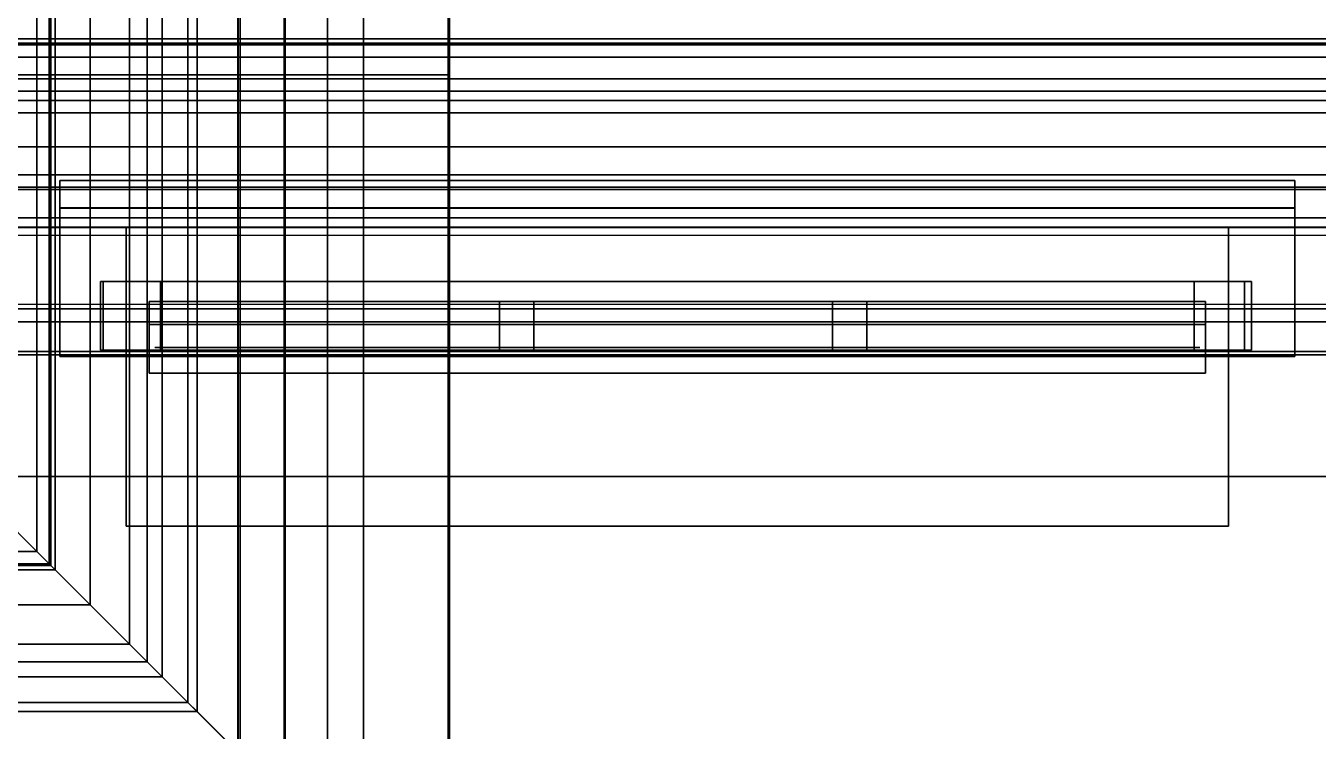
# Model space of a CAD drawing. Extents: x -152 to 154, y -106 to 95.
# Drawn here: x 40.38 to 51.63, y 66.28 to 72.43 of the extents above; entities that cross this region are included whole.
import ezdxf

# ---------------------------------------------------------------- set-up
doc = ezdxf.new("R2010")
doc.units = 0
for name, color, linetype in [('GLASS', 19, 'CONTINUOUS'), ('GROUND1', 253, 'CONTINUOUS'), ('ROOF1', 37, 'CONTINUOUS'), ('ROOF2', 59, 'CONTINUOUS'), ('WALL', 254, 'CONTINUOUS'), ('WALLBASE', 250, 'CONTINUOUS'), ('WALLCOV', 37, 'CONTINUOUS'), ('WALLVERT', 37, 'CONTINUOUS'), ('WINDOW', 9, 'CONTINUOUS')]:
    doc.layers.add(name, color=color, linetype=linetype)

msp = doc.modelspace()

# ---------------------------------------------------------------- linework, layer by layer
at = {"layer": 'GLASS'}
for points in [[(41.5, 69.623505, 87), (50.600006, 69.623505, 87), (50.600006, 69.623505, 61), (41.5, 69.623505, 61)], [(41.5, 69.623505, 50), (50.600006, 69.623505, 50), (50.600006, 69.623505, 24), (41.5, 69.623505, 24)], [(41.5, 69.623505, 16.5), (50.600006, 69.623505, 16.5), (50.600006, 69.623505, 5.5), (41.5, 69.623505, 5.5)]]:
    msp.add_3dface(points, dxfattribs=at)
at = {"layer": 'GROUND1', "invisible_edges": 8}
for points in [[(-151.5, 95, -0.075062), (-151.5, -80, -0.075062), (153.5, 95, -0.075062)], [(-151.5, -80, -0.075062), (-56.949997, -80, -0.075062), (153.5, 95, -0.075062)], [(-56.949997, -80, -0.075062), (-56.949997, -106, -0.075062), (153.5, 95, -0.075062)], [(153.5, 95, -0.075062), (-56.949997, -106, -0.075062), (58.949997, -80, -0.075062)]]:
    msp.add_3dface(points, dxfattribs=at)
at = {"layer": 'ROOF1'}
msp.add_3dface([(0.5, 70, 105.704536), (0.5, 10, 135.704529), (82.527527, 10, 135.704529), (127.5, 70, 105.704536)], dxfattribs=at)
at = {"layer": 'ROOF2'}
msp.add_3dface([(132.100006, -55.5, 107.236023), (132.100006, 73.800003, 107.236023), (-130, 73.800003, 107.236023), (-130, -55.5, 107.236023)], dxfattribs=at)
at = {"layer": 'WALL', "invisible_edges": 8}
for points in [[(50.850006, 70.668549, 87.199997), (34.75, 70.668549, 100), (57.25, 70.668549, 100)], [(41.25, 70.668549, 87.199997), (34.75, 70.668549, 100), (50.850006, 70.668549, 87.199997)], [(41.25, 70.668549, 60.800003), (34.75, 70.668549, 100), (41.25, 70.668549, 87.199997)], [(34.75, 70.668549, 55), (41.25, 70.668549, 60.800003), (57.25, 70.668549, 55)], [(34.75, 70.668549, 55), (34.75, 70.668549, 100), (41.25, 70.668549, 60.800003)], [(50.850006, 70.668549, 50.200001), (34.75, 70.668549, 55), (57.25, 70.668549, 55)], [(41.25, 70.668549, 50.200001), (34.75, 70.668549, 55), (50.850006, 70.668549, 50.200001)], [(41.25, 70.668549, 23.800003), (34.75, 70.668549, 55), (41.25, 70.668549, 50.200001)], [(34.75, 70.668549, 19), (41.25, 70.668549, 23.800003), (57.25, 70.668549, 19)], [(34.75, 70.668549, 19), (34.75, 70.668549, 55), (41.25, 70.668549, 23.800003)], [(57.25, 70.668549, 55), (41.25, 70.668549, 60.800003), (50.850006, 70.668549, 60.800003)], [(57.25, 70.668549, 19), (41.25, 70.668549, 23.800003), (50.850006, 70.668549, 23.800003)], [(57.25, 70.668549, 55), (50.850006, 70.668549, 87.199997), (57.25, 70.668549, 100)], [(57.25, 70.668549, 55), (50.850006, 70.668549, 60.800003), (50.850006, 70.668549, 87.199997)], [(57.25, 70.668549, 19), (50.850006, 70.668549, 50.200001), (57.25, 70.668549, 55)], [(57.25, 70.668549, 19), (50.850006, 70.668549, 23.800003), (50.850006, 70.668549, 50.200001)]]:
    msp.add_3dface(points, dxfattribs=at)
at = {"layer": 'WALL'}
for points in [[(50.850006, 70.668549, 60.800003), (41.25, 70.668549, 60.800003), (41.25, 68.068542, 60.800003), (50.850006, 68.068542, 60.800003)], [(41.25, 70.668549, 60.800003), (41.25, 70.668549, 87.199997), (41.25, 68.068542, 87.199997), (41.25, 68.068542, 60.800003)], [(41.25, 70.668549, 87.199997), (50.850006, 70.668549, 87.199997), (50.850006, 68.068542, 87.199997), (41.25, 68.068542, 87.199997)], [(50.850006, 70.668549, 23.800003), (41.25, 70.668549, 23.800003), (41.25, 68.068542, 23.800003), (50.850006, 68.068542, 23.800003)], [(41.25, 70.668549, 23.800003), (41.25, 70.668549, 50.200001), (41.25, 68.068542, 50.200001), (41.25, 68.068542, 23.800003)], [(41.25, 70.668549, 50.200001), (50.850006, 70.668549, 50.200001), (50.850006, 68.068542, 50.200001), (41.25, 68.068542, 50.200001)], [(50.850006, 68.068542, 87.199997), (50.850006, 70.668549, 87.199997), (50.850006, 70.668549, 60.800003), (50.850006, 68.068542, 60.800003)], [(50.850006, 68.068542, 50.200001), (50.850006, 70.668549, 50.200001), (50.850006, 70.668549, 23.800003), (50.850006, 68.068542, 23.800003)]]:
    msp.add_3dface(points, dxfattribs=at)
at = {"layer": 'WALLBASE', "invisible_edges": 8}
for points in [[(50.850006, 70.668549, 16.700001), (34.75, 70.668549, 19), (57.25, 70.668549, 19)], [(41.25, 70.668549, 16.700001), (34.75, 70.668549, 19), (50.850006, 70.668549, 16.700001)], [(41.25, 70.668549, 5.300003), (34.75, 70.668549, 19), (41.25, 70.668549, 16.700001)], [(34.75, 70.668549, -0.5), (41.25, 70.668549, 5.300003), (57.25, 70.668549, -0.5)], [(34.75, 70.668549, -0.5), (34.75, 70.668549, 19), (41.25, 70.668549, 5.300003)], [(57.25, 70.668549, -0.5), (41.25, 70.668549, 5.300003), (50.850006, 70.668549, 5.300003)], [(57.25, 70.668549, -0.5), (50.850006, 70.668549, 16.700001), (57.25, 70.668549, 19)], [(57.25, 70.668549, -0.5), (50.850006, 70.668549, 5.300003), (50.850006, 70.668549, 16.700001)]]:
    msp.add_3dface(points, dxfattribs=at)
at = {"layer": 'WALLBASE'}
for points in [[(50.850006, 70.668549, 5.300003), (41.25, 70.668549, 5.300003), (41.25, 68.068542, 5.300003), (50.850006, 68.068542, 5.300003)], [(41.25, 70.668549, 5.300003), (41.25, 70.668549, 16.700001), (41.25, 68.068542, 16.700001), (41.25, 68.068542, 5.300003)], [(41.25, 70.668549, 16.700001), (50.850006, 70.668549, 16.700001), (50.850006, 68.068542, 16.700001), (41.25, 68.068542, 16.700001)], [(50.850006, 68.068542, 16.700001), (50.850006, 70.668549, 16.700001), (50.850006, 70.668549, 5.300003), (50.850006, 68.068542, 5.300003)]]:
    msp.add_3dface(points, dxfattribs=at)
at = {"layer": 'WALLCOV'}
for points in [[(41.867569, 75.147575, 136.63855), (41.867569, 72, 136.63855), (44.05545, 72, 136.63855), (44.05545, 77.335457, 136.63855)], [(44.064835, 72, 136.111511), (43.318192, 72, 136.104828), (43.318192, 76.598198, 136.104828), (44.064835, 77.344833, 136.111511)], [(44.05545, 77.335457, 136.63855), (44.05545, 72, 136.63855), (44.064835, 72, 136.111511), (44.064835, 77.344833, 136.111511)], [(43.318192, 72, 136.104828), (43.002228, 72, 135.983536), (43.002228, 76.282234, 135.983536), (43.318192, 76.598198, 136.104828)], [(43.002228, 72, 135.158691), (42.633606, 72, 135.134445), (42.633606, 75.913605, 135.134445), (43.002228, 76.282234, 135.158691)], [(43.002228, 72, 135.983536), (43.002228, 72, 135.158691), (43.002228, 76.282234, 135.158691), (43.002228, 76.282234, 135.983536)], [(42.627731, 72, 134.908997), (42.244492, 72, 134.647583), (42.244492, 75.524498, 134.647583), (42.627731, 75.90773, 134.908997)], [(42.633606, 72, 135.134445), (42.627731, 72, 134.908997), (42.627731, 75.90773, 134.908997), (42.633606, 75.913605, 135.134445)], [(26.932831, 75.507179, 107.244904), (26.932831, 66.092827, 107.244904), (42.227173, 66.092827, 107.244904), (42.227173, 75.507179, 107.244904)], [(42.222214, 75.50222, 106.785728), (42.227173, 75.507179, 107.244904), (42.227173, 66.092827, 107.244904), (42.222214, 66.097786, 106.785728)], [(42.244492, 72, 134.647583), (42.227173, 72, 134.244904), (42.227173, 75.507179, 134.244904), (42.244492, 75.524498, 134.647583)], [(41.565323, 74.845329, 106.677689), (42.222214, 75.50222, 106.785728), (42.222214, 66.097786, 106.785728), (41.565323, 66.754669, 106.677689)], [(41.43364, 74.713646, 135.34259), (41.43364, 72, 135.34259), (41.788498, 72, 135.376068), (41.788498, 75.068497, 135.376068)], [(41.788498, 75.068497, 135.376068), (41.788498, 72, 135.376068), (41.867569, 72, 136.63855), (41.867569, 75.147575, 136.63855)], [(41.279724, 74.559723, 106.434586), (41.565323, 74.845329, 106.677689), (41.565323, 66.754669, 106.677689), (41.279724, 67.040276, 106.434586)], [(41.43364, 74.713646, 135.34259), (36.5, 74.713646, 135.34259), (36.5, 72, 135.34259), (41.43364, 72, 135.34259)], [(40.936996, 74.217003, 106.029434), (41.279724, 74.559723, 106.056442), (41.279724, 67.040276, 106.056442), (40.936996, 67.383003, 106.029434)], [(41.279724, 74.559723, 106.056442), (41.279724, 74.559723, 106.434586), (41.279724, 67.040276, 106.434586), (41.279724, 67.040276, 106.056442)], [(40.594269, 73.874275, 105.273132), (40.936996, 74.217003, 105.543243), (40.936996, 67.383003, 105.543243), (40.594269, 67.725723, 105.273132)], [(40.936996, 74.217003, 105.543243), (40.936996, 74.217003, 106.029434), (40.936996, 67.383003, 106.029434), (40.936996, 67.383003, 105.543243)], [(30.993362, 71.44664, 105.219116), (28.565735, 73.874275, 105.273132), (40.594269, 73.874275, 105.273132), (38.166641, 71.44664, 105.219116)], [(38.166641, 71.44664, 105.219116), (40.594269, 73.874275, 105.273132), (40.594269, 67.725723, 105.273132), (38.166641, 70.153358, 105.219116)], [(39.987167, 73.267174, 99.524506), (40.632965, 73.912964, 99.524506), (40.632965, 67.687042, 99.524506), (39.987167, 68.332825, 99.524506)], [(40.579147, 73.859146, 101.246597), (40.175522, 73.455528, 101.273506), (40.175522, 68.14447, 101.273506), (40.579147, 67.740852, 101.246597)], [(40.283157, 73.563164, 100.789169), (40.579147, 73.859146, 101.246597), (40.579147, 67.740852, 101.246597), (40.283157, 68.036842, 100.789169)], [(40.632965, 73.912964, 99.766678), (40.471512, 73.751518, 100.008842), (40.471512, 67.848488, 100.008842), (40.632965, 67.687042, 99.766678)], [(40.632965, 73.912964, 99.524506), (40.632965, 73.912964, 99.766678), (40.632965, 67.687042, 99.766678), (40.632965, 67.687042, 99.524506)], [(40.471512, 73.751518, 100.600815), (40.094803, 73.374809, 100.627716), (40.094803, 68.225197, 100.627716), (40.471512, 67.848488, 100.600815)], [(40.471512, 73.751518, 100.008842), (40.471512, 73.751518, 100.600815), (40.471512, 67.848488, 100.600815), (40.471512, 67.848488, 100.008842)], [(-128.874268, 72.274277, 105.273132), (-129.21701, 72.617004, 105.543243), (130.817001, 72.617004, 105.543243), (130.474274, 72.274277, 105.273132)], [(-128.267181, 71.667175, 99.524506), (-128.912964, 72.312965, 99.524506), (130.51297, 72.312965, 99.524506), (129.867172, 71.667175, 99.524506)], [(-128.912964, 72.312965, 99.524506), (-128.912964, 72.312965, 99.766678), (130.51297, 72.312965, 99.766678), (130.51297, 72.312965, 99.524506)], [(-128.912964, 72.312965, 99.766678), (-128.751526, 72.15152, 100.008842), (130.351517, 72.15152, 100.008842), (130.51297, 72.312965, 99.766678)], [(-126.44664, 69.846642, 105.219116), (-128.874268, 72.274277, 105.273132), (130.474274, 72.274277, 105.273132), (128.046646, 69.846642, 105.219116)], [(-128.563171, 71.963165, 100.789169), (-128.859146, 72.259148, 101.246597), (130.459152, 72.259148, 101.246597), (130.163162, 71.963165, 100.789169)], [(-128.859146, 72.259148, 101.246597), (-128.455536, 71.85553, 101.273506), (130.055527, 71.85553, 101.273506), (130.459152, 72.259148, 101.246597)], [(-128.751526, 72.15152, 100.008842), (-128.751526, 72.15152, 100.600815), (130.351517, 72.15152, 100.600815), (130.351517, 72.15152, 100.008842)], [(-128.751526, 72.15152, 100.600815), (-128.374817, 71.774811, 100.627716), (129.974808, 71.774811, 100.627716), (130.351517, 72.15152, 100.600815)], [(-128.374817, 71.774811, 100.627716), (-128.563171, 71.963165, 100.789169), (130.163162, 71.963165, 100.789169), (129.974808, 71.774811, 100.627716)], [(36.5, 72, 135.34259), (36.5, 66.886353, 135.34259), (41.43364, 66.886353, 135.34259), (41.43364, 72, 135.34259)], [(41.43364, 72, 135.34259), (41.43364, 66.886353, 135.34259), (41.788498, 66.531509, 135.376068), (41.788498, 72, 135.376068)], [(41.788498, 72, 135.376068), (41.788498, 66.531509, 135.376068), (41.867569, 66.452423, 136.63855), (41.867569, 72, 136.63855)], [(41.867569, 72, 136.63855), (41.867569, 66.452423, 136.63855), (44.05545, 64.264542, 136.63855), (44.05545, 72, 136.63855)], [(42.227173, 66.092827, 134.244904), (42.227173, 72, 134.244904), (42.244492, 72, 134.647583), (42.244492, 66.0755, 134.647583)], [(42.244492, 66.0755, 134.647583), (42.244492, 72, 134.647583), (42.627731, 72, 134.908997), (42.627731, 65.692276, 134.908997)], [(42.627731, 65.692276, 134.908997), (42.627731, 72, 134.908997), (42.633606, 72, 135.134445), (42.633606, 65.686401, 135.134445)], [(42.633606, 65.686401, 135.134445), (42.633606, 72, 135.134445), (43.002228, 72, 135.158691), (43.002228, 65.317764, 135.158691)], [(43.002228, 65.317764, 135.158691), (43.002228, 72, 135.158691), (43.002228, 72, 135.983536), (43.002228, 65.317764, 135.983536)], [(43.002228, 65.317764, 135.983536), (43.002228, 72, 135.983536), (43.318192, 72, 136.104828), (43.318192, 65.001801, 136.104828)], [(43.318192, 65.001801, 136.104828), (43.318192, 72, 136.104828), (44.064835, 72, 136.111511), (44.064835, 64.255173, 136.111511)], [(44.05545, 72, 136.63855), (44.05545, 64.264542, 136.63855), (44.064835, 64.255173, 136.111511), (44.064835, 72, 136.111511)], [(-128.455536, 71.85553, 101.273506), (-128.267181, 71.667175, 101.085152), (129.867172, 71.667175, 101.085152), (130.055527, 71.85553, 101.273506)], [(-127.971191, 71.371193, 100.035751), (-128.267181, 71.667175, 99.524506), (129.867172, 71.667175, 99.524506), (129.571198, 71.371193, 100.035751)], [(-128.267181, 71.667175, 101.085152), (-127.621391, 71.021393, 101.246597), (129.22139, 71.021393, 101.246597), (129.867172, 71.667175, 101.085152)], [(-127.199997, 70.599998, 100.1269), (-127.971191, 71.371193, 100.035751), (129.571198, 71.371193, 100.035751), (128.800003, 70.599998, 100.1269)], [(-127.271591, 70.671593, 102.591988), (-127.729019, 71.129021, 102.834152), (129.329025, 71.129021, 102.834152), (128.871597, 70.671593, 102.591988)], [(-127.729019, 71.129021, 102.834152), (-126.560883, 69.960884, 102.896202), (128.160889, 69.960884, 102.896202), (129.329025, 71.129021, 102.834152)], [(-127.621391, 71.021393, 101.246597), (-127.35231, 70.752312, 101.085152), (128.952316, 70.752312, 101.085152), (129.22139, 71.021393, 101.246597)], [(-127.35231, 70.752312, 101.085152), (-127.271591, 70.671593, 102.591988), (128.871597, 70.671593, 102.591988), (128.952316, 70.752312, 101.085152)], [(38.166641, 70.153358, 105.219116), (40.594269, 67.725723, 105.273132), (28.565735, 67.725723, 105.273132), (30.993362, 70.153358, 105.219116)], [(-126.560883, 69.960884, 102.896202), (-126.189598, 69.5896, 103.112289), (127.789597, 69.5896, 103.112289), (128.160889, 69.960884, 102.896202)], [(-126.161041, 69.561043, 104.949005), (-126.44664, 69.846642, 105.219116), (128.046646, 69.846642, 105.219116), (127.761047, 69.561043, 104.949005)], [(-126.189598, 69.5896, 103.112289), (-126.161041, 69.561043, 104.949005), (127.761047, 69.561043, 104.949005), (127.789597, 69.5896, 103.112289)], [(39.987167, 68.332825, 99.524506), (40.632965, 67.687042, 99.524506), (28.527039, 67.687042, 99.524506), (29.172836, 68.332825, 99.524506)], [(40.471512, 67.848488, 100.600815), (40.094803, 68.225197, 100.627716), (29.065201, 68.225197, 100.627716), (28.688492, 67.848488, 100.600815)], [(40.579147, 67.740852, 101.246597), (40.175522, 68.14447, 101.273506), (28.984482, 68.14447, 101.273506), (28.580856, 67.740852, 101.246597)], [(40.283157, 68.036842, 100.789169), (40.579147, 67.740852, 101.246597), (28.580856, 67.740852, 101.246597), (28.876846, 68.036842, 100.789169)], [(40.632965, 67.687042, 99.766678), (40.471512, 67.848488, 100.008842), (28.688492, 67.848488, 100.008842), (28.527039, 67.687042, 99.766678)], [(40.471512, 67.848488, 100.008842), (40.471512, 67.848488, 100.600815), (28.688492, 67.848488, 100.600815), (28.688492, 67.848488, 100.008842)], [(40.594269, 67.725723, 105.273132), (40.936996, 67.383003, 105.543243), (28.223007, 67.383003, 105.543243), (28.565735, 67.725723, 105.273132)], [(40.632965, 67.687042, 99.524506), (40.632965, 67.687042, 99.766678), (28.527039, 67.687042, 99.766678), (28.527039, 67.687042, 99.524506)], [(40.936996, 67.383003, 106.029434), (41.279724, 67.040276, 106.056442), (27.88028, 67.040276, 106.056442), (28.223007, 67.383003, 106.029434)], [(40.936996, 67.383003, 105.543243), (40.936996, 67.383003, 106.029434), (28.223007, 67.383003, 106.029434), (28.223007, 67.383003, 105.543243)], [(41.279724, 67.040276, 106.434586), (41.565323, 66.754669, 106.677689), (27.594681, 66.754669, 106.677689), (27.88028, 67.040276, 106.434586)], [(41.279724, 67.040276, 106.056442), (41.279724, 67.040276, 106.434586), (27.88028, 67.040276, 106.434586), (27.88028, 67.040276, 106.056442)], [(41.43364, 66.886353, 135.34259), (36.5, 66.886353, 135.34259), (36.5, 66.531509, 135.376068), (41.788498, 66.531509, 135.376068)], [(41.565323, 66.754669, 106.677689), (42.222214, 66.097786, 106.785728), (26.93779, 66.097786, 106.785728), (27.594681, 66.754669, 106.677689)], [(41.788498, 66.531509, 135.376068), (36.5, 66.531509, 135.376068), (36.5, 66.452423, 136.63855), (41.867569, 66.452423, 136.63855)], [(41.867569, 66.452423, 136.63855), (36.5, 66.452423, 136.63855), (36.5, 64.264542, 136.63855), (44.05545, 64.264542, 136.63855)]]:
    msp.add_3dface(points, dxfattribs=at)
at = {"layer": 'WALLVERT'}
for points in [[(122.5, 68.5, 22), (122.5, 71, 22), (-122.5, 71, 22), (-122.5, 68.5, 22)], [(-122.5, 71, 19), (122.5, 71, 19), (122.5, 68.5, 19), (-122.5, 68.5, 19)], [(-122.5, 71, 22), (122.5, 71, 22), (122.5, 71, 19), (-122.5, 71, 19)], [(122.5, 68.5, 19), (122.5, 68.5, 22), (-122.5, 68.5, 22), (-122.5, 68.5, 19)]]:
    msp.add_3dface(points, dxfattribs=at)
at = {"layer": 'WINDOW'}
for points in [[(40.674255, 71.07782, 60.849998), (51.425751, 71.07782, 60.849998), (51.425751, 69.545197, 60.849998), (40.674255, 69.545197, 60.849998)], [(40.674255, 71.07782, 61.024178), (40.674255, 70.840797, 61.025642), (40.674255, 70.836784, 61.150002), (40.674255, 70.839424, 61.025002)], [(40.674255, 71.07782, 60.849998), (40.674255, 71.07782, 61.024178), (51.425751, 71.07782, 61.024178), (51.425751, 71.07782, 60.849998)], [(51.425751, 70.839424, 61.025002), (51.425751, 71.07782, 61.024178), (40.674255, 71.07782, 61.024178), (40.674255, 70.839424, 61.025002)], [(51.425751, 69.545197, 60.849998), (51.425751, 71.07782, 60.849998), (40.674255, 71.07782, 60.849998), (40.674255, 69.545197, 60.849998)], [(40.674255, 70.836784, 60.550003), (40.674255, 70.840797, 60.674355), (40.674255, 71.07782, 60.675819), (40.674255, 70.839424, 60.675003)], [(51.425751, 71.07782, 60.675819), (40.674255, 71.07782, 60.675819), (40.674255, 71.07782, 60.849998), (51.425751, 71.07782, 60.849998)], [(40.674255, 71.07782, 60.675819), (51.425751, 71.07782, 60.675819), (51.425751, 70.839424, 60.675003), (40.674255, 70.839424, 60.675003)], [(40.674255, 71.07782, 23.849998), (51.425751, 71.07782, 23.849998), (51.425751, 69.545197, 23.849998), (40.674255, 69.545197, 23.849998)], [(40.674255, 71.07782, 24.024178), (40.674255, 70.840797, 24.025642), (40.674255, 70.836784, 24.150002), (40.674255, 70.839424, 24.025002)], [(40.674255, 71.07782, 23.849998), (40.674255, 71.07782, 24.024178), (51.425751, 71.07782, 24.024178), (51.425751, 71.07782, 23.849998)], [(51.425751, 70.839424, 24.025002), (51.425751, 71.07782, 24.024178), (40.674255, 71.07782, 24.024178), (40.674255, 70.839424, 24.025002)], [(51.425751, 69.545197, 23.849998), (51.425751, 71.07782, 23.849998), (40.674255, 71.07782, 23.849998), (40.674255, 69.545197, 23.849998)], [(40.674255, 70.836784, 23.550003), (40.674255, 70.840797, 23.674355), (40.674255, 71.07782, 23.675819), (40.674255, 70.839424, 23.675003)], [(51.425751, 71.07782, 23.675819), (40.674255, 71.07782, 23.675819), (40.674255, 71.07782, 23.849998), (51.425751, 71.07782, 23.849998)], [(40.674255, 71.07782, 23.675819), (51.425751, 71.07782, 23.675819), (51.425751, 70.839424, 23.675003), (40.674255, 70.839424, 23.675003)], [(40.674255, 71.07782, 5.349998), (51.425751, 71.07782, 5.349998), (51.425751, 69.545197, 5.349998), (40.674255, 69.545197, 5.349998)], [(40.674255, 71.07782, 5.524178), (40.674255, 70.840797, 5.525642), (40.674255, 70.836784, 5.650002), (40.674255, 70.839424, 5.525002)], [(40.674255, 71.07782, 5.349998), (40.674255, 71.07782, 5.524178), (51.425751, 71.07782, 5.524178), (51.425751, 71.07782, 5.349998)], [(51.425751, 70.839424, 5.525002), (51.425751, 71.07782, 5.524178), (40.674255, 71.07782, 5.524178), (40.674255, 70.839424, 5.525002)], [(51.425751, 69.545197, 5.349998), (51.425751, 71.07782, 5.349998), (40.674255, 71.07782, 5.349998), (40.674255, 69.545197, 5.349998)], [(40.674255, 70.836784, 5.050003), (40.674255, 70.840797, 5.174355), (40.674255, 71.07782, 5.175819), (40.674255, 70.839424, 5.175003)], [(51.425751, 71.07782, 5.175819), (40.674255, 71.07782, 5.175819), (40.674255, 71.07782, 5.349998), (51.425751, 71.07782, 5.349998)], [(40.674255, 71.07782, 5.175819), (51.425751, 71.07782, 5.175819), (51.425751, 70.839424, 5.175003), (40.674255, 70.839424, 5.175003)], [(40.674255, 70.839424, 61.025002), (40.674255, 70.836784, 61.150002), (51.425751, 70.836784, 61.150002), (51.425751, 70.839424, 61.025002)], [(51.425751, 70.836784, 60.550003), (40.674255, 70.836784, 60.550003), (40.674255, 70.839424, 60.675003), (51.425751, 70.839424, 60.675003)], [(40.674255, 70.839424, 24.025002), (40.674255, 70.836784, 24.150002), (51.425751, 70.836784, 24.150002), (51.425751, 70.839424, 24.025002)], [(51.425751, 70.836784, 23.550003), (40.674255, 70.836784, 23.550003), (40.674255, 70.839424, 23.675003), (51.425751, 70.839424, 23.675003)], [(40.674255, 70.839424, 5.525002), (40.674255, 70.836784, 5.650002), (51.425751, 70.836784, 5.650002), (51.425751, 70.839424, 5.525002)], [(51.425751, 70.836784, 5.050003), (40.674255, 70.836784, 5.050003), (40.674255, 70.839424, 5.175003), (51.425751, 70.839424, 5.175003)], [(51.425751, 69.545197, 61.150002), (51.425751, 70.836784, 61.150002), (40.674255, 70.836784, 61.150002), (40.674255, 69.545197, 61.150002)], [(40.674255, 70.836784, 60.550003), (51.425751, 70.836784, 60.550003), (51.425751, 69.545197, 60.550003), (40.674255, 69.545197, 60.550003)], [(51.425751, 69.545197, 24.150002), (51.425751, 70.836784, 24.150002), (40.674255, 70.836784, 24.150002), (40.674255, 69.545197, 24.150002)], [(40.674255, 70.836784, 23.550003), (51.425751, 70.836784, 23.550003), (51.425751, 69.545197, 23.550003), (40.674255, 69.545197, 23.550003)], [(51.425751, 69.545197, 5.650002), (51.425751, 70.836784, 5.650002), (40.674255, 70.836784, 5.650002), (40.674255, 69.545197, 5.650002)], [(40.674255, 70.836784, 5.050003), (51.425751, 70.836784, 5.050003), (51.425751, 69.545197, 5.050003), (40.674255, 69.545197, 5.050003)], [(50.988998, 69.599998, 87.5), (50.988998, 70.199997, 87.5), (41.026993, 70.199997, 87.5), (41.026993, 69.599998, 87.5)], [(41.026993, 70.199997, 87.5), (41.026993, 70.199997, 87), (41.026993, 69.599998, 87), (41.026993, 69.599998, 87.5)], [(50.988998, 70.199997, 87.5), (50.988998, 70.199997, 87), (41.026993, 70.199997, 87), (41.026993, 70.199997, 87.5)], [(41.026993, 70.199997, 87), (50.988998, 70.199997, 87), (50.988998, 69.599998, 87), (41.026993, 69.599998, 87)], [(50.988998, 69.599998, 50.5), (50.988998, 70.199997, 50.5), (41.026993, 70.199997, 50.5), (41.026993, 69.599998, 50.5)], [(41.026993, 70.199997, 50.5), (41.026993, 70.199997, 50), (41.026993, 69.599998, 50), (41.026993, 69.599998, 50.5)], [(50.988998, 70.199997, 50.5), (50.988998, 70.199997, 50), (41.026993, 70.199997, 50), (41.026993, 70.199997, 50.5)], [(41.026993, 70.199997, 50), (50.988998, 70.199997, 50), (50.988998, 69.599998, 50), (41.026993, 69.599998, 50)], [(50.988998, 69.599998, 17), (50.988998, 70.199997, 17), (41.026993, 70.199997, 17), (41.026993, 69.599998, 17)], [(41.026993, 70.199997, 17), (41.026993, 70.199997, 16.5), (41.026993, 69.599998, 16.5), (41.026993, 69.599998, 17)], [(50.988998, 70.199997, 17), (50.988998, 70.199997, 16.5), (41.026993, 70.199997, 16.5), (41.026993, 70.199997, 17)], [(41.026993, 70.199997, 16.5), (50.988998, 70.199997, 16.5), (50.988998, 69.599998, 16.5), (41.026993, 69.599998, 16.5)], [(41.050003, 69.599998, 87.488998), (41.050003, 70.199997, 87.488998), (41.050003, 70.199997, 60.626999), (41.050003, 69.599998, 60.626999)], [(41.050003, 70.199997, 60.626999), (41.550003, 70.199997, 60.626999), (41.550003, 69.599998, 60.626999), (41.050003, 69.599998, 60.626999)], [(41.050003, 70.199997, 87.488998), (41.550003, 70.199997, 87.488998), (41.550003, 70.199997, 60.626999), (41.050003, 70.199997, 60.626999)], [(41.550003, 69.599998, 87.488998), (41.550003, 70.199997, 87.488998), (41.050003, 70.199997, 87.488998), (41.050003, 69.599998, 87.488998)], [(41.050003, 69.599998, 50.488998), (41.050003, 70.199997, 50.488998), (41.050003, 70.199997, 23.626999), (41.050003, 69.599998, 23.626999)], [(41.050003, 70.199997, 23.626999), (41.550003, 70.199997, 23.626999), (41.550003, 69.599998, 23.626999), (41.050003, 69.599998, 23.626999)], [(41.050003, 70.199997, 50.488998), (41.550003, 70.199997, 50.488998), (41.550003, 70.199997, 23.626999), (41.050003, 70.199997, 23.626999)], [(41.550003, 69.599998, 50.488998), (41.550003, 70.199997, 50.488998), (41.050003, 70.199997, 50.488998), (41.050003, 69.599998, 50.488998)], [(41.050003, 69.599998, 16.988998), (41.050003, 70.199997, 16.988998), (41.050003, 70.199997, 5.126999), (41.050003, 69.599998, 5.126999)], [(41.050003, 70.199997, 5.126999), (41.550003, 70.199997, 5.126999), (41.550003, 69.599998, 5.126999), (41.050003, 69.599998, 5.126999)], [(41.050003, 70.199997, 16.988998), (41.550003, 70.199997, 16.988998), (41.550003, 70.199997, 5.126999), (41.050003, 70.199997, 5.126999)], [(41.550003, 69.599998, 16.988998), (41.550003, 70.199997, 16.988998), (41.050003, 70.199997, 16.988998), (41.050003, 69.599998, 16.988998)], [(41.550003, 70.199997, 60.626999), (41.550003, 70.199997, 87.488998), (41.550003, 69.599998, 87.488998), (41.550003, 69.599998, 60.626999)], [(41.550003, 70.199997, 23.626999), (41.550003, 70.199997, 50.488998), (41.550003, 69.599998, 50.488998), (41.550003, 69.599998, 23.626999)], [(41.550003, 70.199997, 5.126999), (41.550003, 70.199997, 16.988998), (41.550003, 69.599998, 16.988998), (41.550003, 69.599998, 5.126999)], [(50.550003, 69.599998, 87.488998), (50.550003, 70.199997, 87.488998), (50.550003, 70.199997, 60.626999), (50.550003, 69.599998, 60.626999)], [(50.550003, 70.199997, 60.626999), (51.050003, 70.199997, 60.626999), (51.050003, 69.599998, 60.626999), (50.550003, 69.599998, 60.626999)], [(50.550003, 70.199997, 87.488998), (51.050003, 70.199997, 87.488998), (51.050003, 70.199997, 60.626999), (50.550003, 70.199997, 60.626999)], [(51.050003, 69.599998, 87.488998), (51.050003, 70.199997, 87.488998), (50.550003, 70.199997, 87.488998), (50.550003, 69.599998, 87.488998)], [(50.550003, 69.599998, 50.488998), (50.550003, 70.199997, 50.488998), (50.550003, 70.199997, 23.626999), (50.550003, 69.599998, 23.626999)], [(50.550003, 70.199997, 23.626999), (51.050003, 70.199997, 23.626999), (51.050003, 69.599998, 23.626999), (50.550003, 69.599998, 23.626999)], [(50.550003, 70.199997, 50.488998), (51.050003, 70.199997, 50.488998), (51.050003, 70.199997, 23.626999), (50.550003, 70.199997, 23.626999)], [(51.050003, 69.599998, 50.488998), (51.050003, 70.199997, 50.488998), (50.550003, 70.199997, 50.488998), (50.550003, 69.599998, 50.488998)], [(50.550003, 69.599998, 16.988998), (50.550003, 70.199997, 16.988998), (50.550003, 70.199997, 5.126999), (50.550003, 69.599998, 5.126999)], [(50.550003, 70.199997, 5.126999), (51.050003, 70.199997, 5.126999), (51.050003, 69.599998, 5.126999), (50.550003, 69.599998, 5.126999)], [(50.550003, 70.199997, 16.988998), (51.050003, 70.199997, 16.988998), (51.050003, 70.199997, 5.126999), (50.550003, 70.199997, 5.126999)], [(51.050003, 69.599998, 16.988998), (51.050003, 70.199997, 16.988998), (50.550003, 70.199997, 16.988998), (50.550003, 69.599998, 16.988998)], [(50.988998, 69.599998, 87), (50.988998, 70.199997, 87), (50.988998, 70.199997, 87.5), (50.988998, 69.599998, 87.5)], [(50.988998, 69.599998, 50), (50.988998, 70.199997, 50), (50.988998, 70.199997, 50.5), (50.988998, 69.599998, 50.5)], [(50.988998, 69.599998, 16.5), (50.988998, 70.199997, 16.5), (50.988998, 70.199997, 17), (50.988998, 69.599998, 17)], [(51.050003, 70.199997, 60.626999), (51.050003, 70.199997, 87.488998), (51.050003, 69.599998, 87.488998), (51.050003, 69.599998, 60.626999)], [(51.050003, 70.199997, 23.626999), (51.050003, 70.199997, 50.488998), (51.050003, 69.599998, 50.488998), (51.050003, 69.599998, 23.626999)], [(51.050003, 70.199997, 5.126999), (51.050003, 70.199997, 16.988998), (51.050003, 69.599998, 16.988998), (51.050003, 69.599998, 5.126999)], [(50.649994, 69.599998, 64.75), (50.649994, 70.023506, 64.75), (41.449997, 70.023506, 64.75), (41.449997, 69.599998, 64.75)], [(41.449997, 70.023506, 64.449997), (50.649994, 70.023506, 64.449997), (50.649994, 69.599998, 64.449997), (41.449997, 69.599998, 64.449997)], [(41.449997, 70.023506, 64.75), (41.449997, 70.023506, 64.449997), (41.449997, 69.599998, 64.449997), (41.449997, 69.599998, 64.75)], [(50.649994, 70.023506, 64.75), (50.649994, 70.023506, 64.449997), (41.449997, 70.023506, 64.449997), (41.449997, 70.023506, 64.75)], [(50.649994, 69.599998, 68.550003), (50.649994, 70.023506, 68.550003), (41.449997, 70.023506, 68.550003), (41.449997, 69.599998, 68.550003)], [(41.449997, 70.023506, 68.25), (50.649994, 70.023506, 68.25), (50.649994, 69.599998, 68.25), (41.449997, 69.599998, 68.25)], [(41.449997, 70.023506, 68.550003), (41.449997, 70.023506, 68.25), (41.449997, 69.599998, 68.25), (41.449997, 69.599998, 68.550003)], [(50.649994, 70.023506, 68.550003), (50.649994, 70.023506, 68.25), (41.449997, 70.023506, 68.25), (41.449997, 70.023506, 68.550003)], [(50.649994, 69.599998, 72.601501), (50.649994, 70.023506, 72.601501), (41.449997, 70.023506, 72.601501), (41.449997, 69.599998, 72.601501)], [(41.449997, 70.023506, 71.998505), (50.649994, 70.023506, 71.998505), (50.649994, 69.599998, 71.998505), (41.449997, 69.599998, 71.998505)], [(41.449997, 70.023506, 72.601501), (41.449997, 70.023506, 71.998505), (41.449997, 69.599998, 71.998505), (41.449997, 69.599998, 72.601501)], [(50.649994, 70.023506, 72.601501), (50.649994, 70.023506, 71.998505), (41.449997, 70.023506, 71.998505), (41.449997, 70.023506, 72.601501)], [(50.649994, 69.599998, 76.150002), (50.649994, 70.023506, 76.150002), (41.449997, 70.023506, 76.150002), (41.449997, 69.599998, 76.150002)], [(41.449997, 70.023506, 75.849998), (50.649994, 70.023506, 75.849998), (50.649994, 69.599998, 75.849998), (41.449997, 69.599998, 75.849998)], [(41.449997, 70.023506, 76.150002), (41.449997, 70.023506, 75.849998), (41.449997, 69.599998, 75.849998), (41.449997, 69.599998, 76.150002)], [(50.649994, 70.023506, 76.150002), (50.649994, 70.023506, 75.849998), (41.449997, 70.023506, 75.849998), (41.449997, 70.023506, 76.150002)], [(50.649994, 69.599998, 79.75), (50.649994, 70.023506, 79.75), (41.449997, 70.023506, 79.75), (41.449997, 69.599998, 79.75)], [(41.449997, 70.023506, 79.449997), (50.649994, 70.023506, 79.449997), (50.649994, 69.599998, 79.449997), (41.449997, 69.599998, 79.449997)], [(41.449997, 70.023506, 79.75), (41.449997, 70.023506, 79.449997), (41.449997, 69.599998, 79.449997), (41.449997, 69.599998, 79.75)], [(50.649994, 70.023506, 79.75), (50.649994, 70.023506, 79.449997), (41.449997, 70.023506, 79.449997), (41.449997, 70.023506, 79.75)], [(50.649994, 69.599998, 83.550003), (50.649994, 70.023506, 83.550003), (41.449997, 70.023506, 83.550003), (41.449997, 69.599998, 83.550003)], [(41.449997, 70.023506, 83.25), (50.649994, 70.023506, 83.25), (50.649994, 69.599998, 83.25), (41.449997, 69.599998, 83.25)], [(41.449997, 70.023506, 83.550003), (41.449997, 70.023506, 83.25), (41.449997, 69.599998, 83.25), (41.449997, 69.599998, 83.550003)], [(50.649994, 70.023506, 83.550003), (50.649994, 70.023506, 83.25), (41.449997, 70.023506, 83.25), (41.449997, 70.023506, 83.550003)], [(50.649994, 69.599998, 27.75), (50.649994, 70.023506, 27.75), (41.449997, 70.023506, 27.75), (41.449997, 69.599998, 27.75)], [(41.449997, 70.023506, 27.450001), (50.649994, 70.023506, 27.450001), (50.649994, 69.599998, 27.450001), (41.449997, 69.599998, 27.450001)], [(41.449997, 70.023506, 27.75), (41.449997, 70.023506, 27.450001), (41.449997, 69.599998, 27.450001), (41.449997, 69.599998, 27.75)], [(50.649994, 70.023506, 27.75), (50.649994, 70.023506, 27.450001), (41.449997, 70.023506, 27.450001), (41.449997, 70.023506, 27.75)], [(50.649994, 69.599998, 31.549999), (50.649994, 70.023506, 31.549999), (41.449997, 70.023506, 31.549999), (41.449997, 69.599998, 31.549999)], [(41.449997, 70.023506, 31.25), (50.649994, 70.023506, 31.25), (50.649994, 69.599998, 31.25), (41.449997, 69.599998, 31.25)], [(41.449997, 70.023506, 31.549999), (41.449997, 70.023506, 31.25), (41.449997, 69.599998, 31.25), (41.449997, 69.599998, 31.549999)], [(50.649994, 70.023506, 31.549999), (50.649994, 70.023506, 31.25), (41.449997, 70.023506, 31.25), (41.449997, 70.023506, 31.549999)], [(50.649994, 69.599998, 35.601501), (50.649994, 70.023506, 35.601501), (41.449997, 70.023506, 35.601501), (41.449997, 69.599998, 35.601501)], [(41.449997, 70.023506, 34.998501), (50.649994, 70.023506, 34.998501), (50.649994, 69.599998, 34.998501), (41.449997, 69.599998, 34.998501)], [(41.449997, 70.023506, 35.601501), (41.449997, 70.023506, 34.998501), (41.449997, 69.599998, 34.998501), (41.449997, 69.599998, 35.601501)], [(50.649994, 70.023506, 35.601501), (50.649994, 70.023506, 34.998501), (41.449997, 70.023506, 34.998501), (41.449997, 70.023506, 35.601501)], [(50.649994, 69.599998, 39.150002), (50.649994, 70.023506, 39.150002), (41.449997, 70.023506, 39.150002), (41.449997, 69.599998, 39.150002)], [(41.449997, 70.023506, 38.849998), (50.649994, 70.023506, 38.849998), (50.649994, 69.599998, 38.849998), (41.449997, 69.599998, 38.849998)], [(41.449997, 70.023506, 39.150002), (41.449997, 70.023506, 38.849998), (41.449997, 69.599998, 38.849998), (41.449997, 69.599998, 39.150002)], [(50.649994, 70.023506, 39.150002), (50.649994, 70.023506, 38.849998), (41.449997, 70.023506, 38.849998), (41.449997, 70.023506, 39.150002)], [(50.649994, 69.599998, 42.75), (50.649994, 70.023506, 42.75), (41.449997, 70.023506, 42.75), (41.449997, 69.599998, 42.75)], [(41.449997, 70.023506, 42.450001), (50.649994, 70.023506, 42.450001), (50.649994, 69.599998, 42.450001), (41.449997, 69.599998, 42.450001)], [(41.449997, 70.023506, 42.75), (41.449997, 70.023506, 42.450001), (41.449997, 69.599998, 42.450001), (41.449997, 69.599998, 42.75)], [(50.649994, 70.023506, 42.75), (50.649994, 70.023506, 42.450001), (41.449997, 70.023506, 42.450001), (41.449997, 70.023506, 42.75)], [(50.649994, 69.599998, 46.549999), (50.649994, 70.023506, 46.549999), (41.449997, 70.023506, 46.549999), (41.449997, 69.599998, 46.549999)], [(41.449997, 70.023506, 46.25), (50.649994, 70.023506, 46.25), (50.649994, 69.599998, 46.25), (41.449997, 69.599998, 46.25)], [(41.449997, 70.023506, 46.549999), (41.449997, 70.023506, 46.25), (41.449997, 69.599998, 46.25), (41.449997, 69.599998, 46.549999)], [(50.649994, 70.023506, 46.549999), (50.649994, 70.023506, 46.25), (41.449997, 70.023506, 46.25), (41.449997, 70.023506, 46.549999)], [(50.649994, 69.599998, 9.25), (50.649994, 70.023506, 9.25), (41.449997, 70.023506, 9.25), (41.449997, 69.599998, 9.25)], [(41.449997, 70.023506, 8.950001), (50.649994, 70.023506, 8.950001), (50.649994, 69.599998, 8.950001), (41.449997, 69.599998, 8.950001)], [(41.449997, 70.023506, 9.25), (41.449997, 70.023506, 8.950001), (41.449997, 69.599998, 8.950001), (41.449997, 69.599998, 9.25)], [(50.649994, 70.023506, 9.25), (50.649994, 70.023506, 8.950001), (41.449997, 70.023506, 8.950001), (41.449997, 70.023506, 9.25)], [(50.649994, 69.599998, 13.049999), (50.649994, 70.023506, 13.049999), (41.449997, 70.023506, 13.049999), (41.449997, 69.599998, 13.049999)], [(41.449997, 70.023506, 12.75), (50.649994, 70.023506, 12.75), (50.649994, 69.599998, 12.75), (41.449997, 69.599998, 12.75)], [(41.449997, 70.023506, 13.049999), (41.449997, 70.023506, 12.75), (41.449997, 69.599998, 12.75), (41.449997, 69.599998, 13.049999)], [(50.649994, 70.023506, 13.049999), (50.649994, 70.023506, 12.75), (41.449997, 70.023506, 12.75), (41.449997, 70.023506, 13.049999)], [(44.5, 69.599998, 61.099998), (44.5, 70.023506, 61.099998), (44.800003, 70.023506, 61.099998), (44.800003, 69.599998, 61.099998)], [(44.5, 70.023506, 87.399994), (44.5, 70.023506, 61.099998), (44.5, 69.599998, 61.099998), (44.5, 69.599998, 87.399994)], [(44.800003, 70.023506, 87.399994), (44.5, 70.023506, 87.399994), (44.5, 69.599998, 87.399994), (44.800003, 69.599998, 87.399994)], [(44.800003, 70.023506, 61.099998), (44.5, 70.023506, 61.099998), (44.5, 70.023506, 87.399994), (44.800003, 70.023506, 87.399994)], [(44.5, 69.599998, 24.099998), (44.5, 70.023506, 24.099998), (44.800003, 70.023506, 24.099998), (44.800003, 69.599998, 24.099998)], [(44.5, 70.023506, 50.399998), (44.5, 70.023506, 24.099998), (44.5, 69.599998, 24.099998), (44.5, 69.599998, 50.399998)], [(44.800003, 70.023506, 50.399998), (44.5, 70.023506, 50.399998), (44.5, 69.599998, 50.399998), (44.800003, 69.599998, 50.399998)], [(44.800003, 70.023506, 24.099998), (44.5, 70.023506, 24.099998), (44.5, 70.023506, 50.399998), (44.800003, 70.023506, 50.399998)], [(44.5, 69.599998, 5.599998), (44.5, 70.023506, 5.599998), (44.800003, 70.023506, 5.599998), (44.800003, 69.599998, 5.599998)], [(44.5, 70.023506, 16.899998), (44.5, 70.023506, 5.599998), (44.5, 69.599998, 5.599998), (44.5, 69.599998, 16.899998)], [(44.800003, 70.023506, 16.899998), (44.5, 70.023506, 16.899998), (44.5, 69.599998, 16.899998), (44.800003, 69.599998, 16.899998)], [(44.800003, 70.023506, 5.599998), (44.5, 70.023506, 5.599998), (44.5, 70.023506, 16.899998), (44.800003, 70.023506, 16.899998)], [(44.800003, 69.599998, 61.099998), (44.800003, 70.023506, 61.099998), (44.800003, 70.023506, 87.399994), (44.800003, 69.599998, 87.399994)], [(44.800003, 69.599998, 24.099998), (44.800003, 70.023506, 24.099998), (44.800003, 70.023506, 50.399998), (44.800003, 69.599998, 50.399998)], [(44.800003, 69.599998, 5.599998), (44.800003, 70.023506, 5.599998), (44.800003, 70.023506, 16.899998), (44.800003, 69.599998, 16.899998)], [(47.399994, 69.599998, 61.099998), (47.399994, 70.023506, 61.099998), (47.699997, 70.023506, 61.099998), (47.699997, 69.599998, 61.099998)], [(47.399994, 70.023506, 87.399994), (47.399994, 70.023506, 61.099998), (47.399994, 69.599998, 61.099998), (47.399994, 69.599998, 87.399994)], [(47.699997, 70.023506, 87.399994), (47.399994, 70.023506, 87.399994), (47.399994, 69.599998, 87.399994), (47.699997, 69.599998, 87.399994)], [(47.699997, 70.023506, 61.099998), (47.399994, 70.023506, 61.099998), (47.399994, 70.023506, 87.399994), (47.699997, 70.023506, 87.399994)], [(47.399994, 69.599998, 24.099998), (47.399994, 70.023506, 24.099998), (47.699997, 70.023506, 24.099998), (47.699997, 69.599998, 24.099998)], [(47.399994, 70.023506, 50.399998), (47.399994, 70.023506, 24.099998), (47.399994, 69.599998, 24.099998), (47.399994, 69.599998, 50.399998)], [(47.699997, 70.023506, 50.399998), (47.399994, 70.023506, 50.399998), (47.399994, 69.599998, 50.399998), (47.699997, 69.599998, 50.399998)], [(47.699997, 70.023506, 24.099998), (47.399994, 70.023506, 24.099998), (47.399994, 70.023506, 50.399998), (47.699997, 70.023506, 50.399998)], [(47.399994, 69.599998, 5.599998), (47.399994, 70.023506, 5.599998), (47.699997, 70.023506, 5.599998), (47.699997, 69.599998, 5.599998)], [(47.399994, 70.023506, 16.899998), (47.399994, 70.023506, 5.599998), (47.399994, 69.599998, 5.599998), (47.399994, 69.599998, 16.899998)], [(47.699997, 70.023506, 16.899998), (47.399994, 70.023506, 16.899998), (47.399994, 69.599998, 16.899998), (47.699997, 69.599998, 16.899998)], [(47.699997, 70.023506, 5.599998), (47.399994, 70.023506, 5.599998), (47.399994, 70.023506, 16.899998), (47.699997, 70.023506, 16.899998)], [(47.699997, 69.599998, 61.099998), (47.699997, 70.023506, 61.099998), (47.699997, 70.023506, 87.399994), (47.699997, 69.599998, 87.399994)], [(47.699997, 69.599998, 24.099998), (47.699997, 70.023506, 24.099998), (47.699997, 70.023506, 50.399998), (47.699997, 69.599998, 50.399998)], [(47.699997, 69.599998, 5.599998), (47.699997, 70.023506, 5.599998), (47.699997, 70.023506, 16.899998), (47.699997, 69.599998, 16.899998)], [(50.649994, 69.599998, 64.449997), (50.649994, 70.023506, 64.449997), (50.649994, 70.023506, 64.75), (50.649994, 69.599998, 64.75)], [(50.649994, 69.599998, 68.25), (50.649994, 70.023506, 68.25), (50.649994, 70.023506, 68.550003), (50.649994, 69.599998, 68.550003)], [(50.649994, 69.599998, 71.998505), (50.649994, 70.023506, 71.998505), (50.649994, 70.023506, 72.601501), (50.649994, 69.599998, 72.601501)], [(50.649994, 69.599998, 75.849998), (50.649994, 70.023506, 75.849998), (50.649994, 70.023506, 76.150002), (50.649994, 69.599998, 76.150002)], [(50.649994, 69.599998, 79.449997), (50.649994, 70.023506, 79.449997), (50.649994, 70.023506, 79.75), (50.649994, 69.599998, 79.75)], [(50.649994, 69.599998, 83.25), (50.649994, 70.023506, 83.25), (50.649994, 70.023506, 83.550003), (50.649994, 69.599998, 83.550003)], [(50.649994, 69.599998, 27.450001), (50.649994, 70.023506, 27.450001), (50.649994, 70.023506, 27.75), (50.649994, 69.599998, 27.75)], [(50.649994, 69.599998, 31.25), (50.649994, 70.023506, 31.25), (50.649994, 70.023506, 31.549999), (50.649994, 69.599998, 31.549999)], [(50.649994, 69.599998, 34.998501), (50.649994, 70.023506, 34.998501), (50.649994, 70.023506, 35.601501), (50.649994, 69.599998, 35.601501)], [(50.649994, 69.599998, 38.849998), (50.649994, 70.023506, 38.849998), (50.649994, 70.023506, 39.150002), (50.649994, 69.599998, 39.150002)], [(50.649994, 69.599998, 42.450001), (50.649994, 70.023506, 42.450001), (50.649994, 70.023506, 42.75), (50.649994, 69.599998, 42.75)], [(50.649994, 69.599998, 46.25), (50.649994, 70.023506, 46.25), (50.649994, 70.023506, 46.549999), (50.649994, 69.599998, 46.549999)], [(50.649994, 69.599998, 8.950001), (50.649994, 70.023506, 8.950001), (50.649994, 70.023506, 9.25), (50.649994, 69.599998, 9.25)], [(50.649994, 69.599998, 12.75), (50.649994, 70.023506, 12.75), (50.649994, 70.023506, 13.049999), (50.649994, 69.599998, 13.049999)], [(50.649994, 69.400002, 72.150002), (50.649994, 69.823502, 72.150002), (41.449997, 69.823502, 72.150002), (41.449997, 69.400002, 72.150002)], [(41.449997, 69.823502, 71.849998), (50.649994, 69.823502, 71.849998), (50.649994, 69.400002, 71.849998), (41.449997, 69.400002, 71.849998)], [(41.449997, 69.823502, 72.150002), (41.449997, 69.823502, 71.849998), (41.449997, 69.400002, 71.849998), (41.449997, 69.400002, 72.150002)], [(50.649994, 69.823502, 72.150002), (50.649994, 69.823502, 71.849998), (41.449997, 69.823502, 71.849998), (41.449997, 69.823502, 72.150002)], [(50.649994, 69.400002, 35.150002), (50.649994, 69.823502, 35.150002), (41.449997, 69.823502, 35.150002), (41.449997, 69.400002, 35.150002)], [(41.449997, 69.823502, 34.849998), (50.649994, 69.823502, 34.849998), (50.649994, 69.400002, 34.849998), (41.449997, 69.400002, 34.849998)], [(41.449997, 69.823502, 35.150002), (41.449997, 69.823502, 34.849998), (41.449997, 69.400002, 34.849998), (41.449997, 69.400002, 35.150002)], [(50.649994, 69.823502, 35.150002), (50.649994, 69.823502, 34.849998), (41.449997, 69.823502, 34.849998), (41.449997, 69.823502, 35.150002)], [(50.649994, 69.400002, 71.849998), (50.649994, 69.823502, 71.849998), (50.649994, 69.823502, 72.150002), (50.649994, 69.400002, 72.150002)], [(50.649994, 69.400002, 34.849998), (50.649994, 69.823502, 34.849998), (50.649994, 69.823502, 35.150002), (50.649994, 69.400002, 35.150002)], [(40.674255, 69.545197, 60.849998), (51.425751, 69.545197, 60.849998), (51.425751, 69.545197, 61.150002), (40.674255, 69.545197, 61.150002)], [(51.425751, 69.545197, 60.550003), (51.425751, 69.545197, 60.849998), (40.674255, 69.545197, 60.849998), (40.674255, 69.545197, 60.550003)], [(40.674255, 69.545197, 23.849998), (51.425751, 69.545197, 23.849998), (51.425751, 69.545197, 24.150002), (40.674255, 69.545197, 24.150002)], [(51.425751, 69.545197, 23.550003), (51.425751, 69.545197, 23.849998), (40.674255, 69.545197, 23.849998), (40.674255, 69.545197, 23.550003)], [(40.674255, 69.545197, 5.349998), (51.425751, 69.545197, 5.349998), (51.425751, 69.545197, 5.650002), (40.674255, 69.545197, 5.650002)], [(51.425751, 69.545197, 5.050003), (51.425751, 69.545197, 5.349998), (40.674255, 69.545197, 5.349998), (40.674255, 69.545197, 5.050003)], [(41.026993, 69.599998, 87), (50.988998, 69.599998, 87), (50.988998, 69.599998, 87.5), (41.026993, 69.599998, 87.5)], [(41.026993, 69.599998, 50), (50.988998, 69.599998, 50), (50.988998, 69.599998, 50.5), (41.026993, 69.599998, 50.5)], [(41.026993, 69.599998, 16.5), (50.988998, 69.599998, 16.5), (50.988998, 69.599998, 17), (41.026993, 69.599998, 17)], [(41.550003, 69.599998, 60.626999), (41.550003, 69.599998, 87.488998), (41.050003, 69.599998, 87.488998), (41.050003, 69.599998, 60.626999)], [(41.550003, 69.599998, 23.626999), (41.550003, 69.599998, 50.488998), (41.050003, 69.599998, 50.488998), (41.050003, 69.599998, 23.626999)], [(41.550003, 69.599998, 5.126999), (41.550003, 69.599998, 16.988998), (41.050003, 69.599998, 16.988998), (41.050003, 69.599998, 5.126999)], [(41.449997, 69.599998, 64.449997), (50.649994, 69.599998, 64.449997), (50.649994, 69.599998, 64.75), (41.449997, 69.599998, 64.75)], [(41.449997, 69.599998, 68.25), (50.649994, 69.599998, 68.25), (50.649994, 69.599998, 68.550003), (41.449997, 69.599998, 68.550003)], [(41.449997, 69.599998, 71.998505), (50.649994, 69.599998, 71.998505), (50.649994, 69.599998, 72.601501), (41.449997, 69.599998, 72.601501)], [(41.449997, 69.599998, 75.849998), (50.649994, 69.599998, 75.849998), (50.649994, 69.599998, 76.150002), (41.449997, 69.599998, 76.150002)], [(41.449997, 69.599998, 79.449997), (50.649994, 69.599998, 79.449997), (50.649994, 69.599998, 79.75), (41.449997, 69.599998, 79.75)], [(41.449997, 69.599998, 83.25), (50.649994, 69.599998, 83.25), (50.649994, 69.599998, 83.550003), (41.449997, 69.599998, 83.550003)], [(41.449997, 69.599998, 27.450001), (50.649994, 69.599998, 27.450001), (50.649994, 69.599998, 27.75), (41.449997, 69.599998, 27.75)], [(41.449997, 69.599998, 31.25), (50.649994, 69.599998, 31.25), (50.649994, 69.599998, 31.549999), (41.449997, 69.599998, 31.549999)], [(41.449997, 69.599998, 34.998501), (50.649994, 69.599998, 34.998501), (50.649994, 69.599998, 35.601501), (41.449997, 69.599998, 35.601501)], [(41.449997, 69.599998, 38.849998), (50.649994, 69.599998, 38.849998), (50.649994, 69.599998, 39.150002), (41.449997, 69.599998, 39.150002)], [(41.449997, 69.599998, 42.450001), (50.649994, 69.599998, 42.450001), (50.649994, 69.599998, 42.75), (41.449997, 69.599998, 42.75)], [(41.449997, 69.599998, 46.25), (50.649994, 69.599998, 46.25), (50.649994, 69.599998, 46.549999), (41.449997, 69.599998, 46.549999)], [(41.449997, 69.599998, 8.950001), (50.649994, 69.599998, 8.950001), (50.649994, 69.599998, 9.25), (41.449997, 69.599998, 9.25)], [(41.449997, 69.599998, 12.75), (50.649994, 69.599998, 12.75), (50.649994, 69.599998, 13.049999), (41.449997, 69.599998, 13.049999)], [(44.5, 69.599998, 87.399994), (44.5, 69.599998, 61.099998), (44.800003, 69.599998, 61.099998), (44.800003, 69.599998, 87.399994)], [(44.5, 69.599998, 50.399998), (44.5, 69.599998, 24.099998), (44.800003, 69.599998, 24.099998), (44.800003, 69.599998, 50.399998)], [(44.5, 69.599998, 16.899998), (44.5, 69.599998, 5.599998), (44.800003, 69.599998, 5.599998), (44.800003, 69.599998, 16.899998)], [(47.399994, 69.599998, 87.399994), (47.399994, 69.599998, 61.099998), (47.699997, 69.599998, 61.099998), (47.699997, 69.599998, 87.399994)], [(47.399994, 69.599998, 50.399998), (47.399994, 69.599998, 24.099998), (47.699997, 69.599998, 24.099998), (47.699997, 69.599998, 50.399998)], [(47.399994, 69.599998, 16.899998), (47.399994, 69.599998, 5.599998), (47.699997, 69.599998, 5.599998), (47.699997, 69.599998, 16.899998)], [(51.050003, 69.599998, 60.626999), (51.050003, 69.599998, 87.488998), (50.550003, 69.599998, 87.488998), (50.550003, 69.599998, 60.626999)], [(51.050003, 69.599998, 23.626999), (51.050003, 69.599998, 50.488998), (50.550003, 69.599998, 50.488998), (50.550003, 69.599998, 23.626999)], [(51.050003, 69.599998, 5.126999), (51.050003, 69.599998, 16.988998), (50.550003, 69.599998, 16.988998), (50.550003, 69.599998, 5.126999)], [(41.449997, 69.400002, 71.849998), (50.649994, 69.400002, 71.849998), (50.649994, 69.400002, 72.150002), (41.449997, 69.400002, 72.150002)], [(41.449997, 69.400002, 34.849998), (50.649994, 69.400002, 34.849998), (50.649994, 69.400002, 35.150002), (41.449997, 69.400002, 35.150002)]]:
    msp.add_3dface(points, dxfattribs=at)
at = {"layer": 'WINDOW', "invisible_edges": 8}
for points in [[(40.674255, 71.07782, 61.024178), (40.674255, 69.545197, 60.849998), (40.674255, 70.840431, 61.024864)], [(40.674255, 71.07782, 60.849998), (40.674255, 69.545197, 60.849998), (40.674255, 71.07782, 61.024178)], [(40.674255, 70.840431, 60.675133), (40.674255, 69.545197, 60.849998), (40.674255, 71.07782, 60.675819)], [(40.674255, 71.07782, 60.675819), (40.674255, 69.545197, 60.849998), (40.674255, 71.07782, 60.849998)], [(40.674255, 71.07782, 24.024178), (40.674255, 69.545197, 23.849998), (40.674255, 70.840431, 24.024864)], [(40.674255, 71.07782, 23.849998), (40.674255, 69.545197, 23.849998), (40.674255, 71.07782, 24.024178)], [(40.674255, 70.840431, 23.675133), (40.674255, 69.545197, 23.849998), (40.674255, 71.07782, 23.675819)], [(40.674255, 71.07782, 23.675819), (40.674255, 69.545197, 23.849998), (40.674255, 71.07782, 23.849998)], [(40.674255, 71.07782, 5.524178), (40.674255, 69.545197, 5.349998), (40.674255, 70.840431, 5.524864)], [(40.674255, 71.07782, 5.349998), (40.674255, 69.545197, 5.349998), (40.674255, 71.07782, 5.524178)], [(40.674255, 70.840431, 5.175133), (40.674255, 69.545197, 5.349998), (40.674255, 71.07782, 5.175819)], [(40.674255, 71.07782, 5.175819), (40.674255, 69.545197, 5.349998), (40.674255, 71.07782, 5.349998)], [(51.425751, 70.840797, 61.025642), (51.425751, 69.545197, 60.849998), (51.425751, 71.07782, 61.024178)], [(51.425751, 71.07782, 61.024178), (51.425751, 69.545197, 60.849998), (51.425751, 71.07782, 60.849998)], [(51.425751, 71.07782, 60.675819), (51.425751, 69.545197, 60.849998), (51.425751, 70.840797, 60.674355)], [(51.425751, 71.07782, 60.849998), (51.425751, 69.545197, 60.849998), (51.425751, 71.07782, 60.675819)], [(51.425751, 70.840797, 24.025642), (51.425751, 69.545197, 23.849998), (51.425751, 71.07782, 24.024178)], [(51.425751, 71.07782, 24.024178), (51.425751, 69.545197, 23.849998), (51.425751, 71.07782, 23.849998)], [(51.425751, 71.07782, 23.675819), (51.425751, 69.545197, 23.849998), (51.425751, 70.840797, 23.674355)], [(51.425751, 71.07782, 23.849998), (51.425751, 69.545197, 23.849998), (51.425751, 71.07782, 23.675819)], [(51.425751, 70.840797, 5.525642), (51.425751, 69.545197, 5.349998), (51.425751, 71.07782, 5.524178)], [(51.425751, 71.07782, 5.524178), (51.425751, 69.545197, 5.349998), (51.425751, 71.07782, 5.349998)], [(51.425751, 71.07782, 5.175819), (51.425751, 69.545197, 5.349998), (51.425751, 70.840797, 5.174355)], [(51.425751, 71.07782, 5.349998), (51.425751, 69.545197, 5.349998), (51.425751, 71.07782, 5.175819)], [(40.674255, 70.840431, 61.024864), (40.674255, 69.545197, 60.849998), (40.674255, 70.836784, 61.150002)], [(40.674255, 70.836784, 60.550003), (40.674255, 69.545197, 60.849998), (40.674255, 70.840431, 60.675133)], [(40.674255, 70.840431, 24.024864), (40.674255, 69.545197, 23.849998), (40.674255, 70.836784, 24.150002)], [(40.674255, 70.836784, 23.550003), (40.674255, 69.545197, 23.849998), (40.674255, 70.840431, 23.675133)], [(40.674255, 70.840431, 5.524864), (40.674255, 69.545197, 5.349998), (40.674255, 70.836784, 5.650002)], [(40.674255, 70.836784, 5.050003), (40.674255, 69.545197, 5.349998), (40.674255, 70.840431, 5.175133)], [(40.674255, 70.836784, 61.150002), (40.674255, 69.545197, 60.849998), (40.674255, 69.545197, 61.150002)], [(40.674255, 69.545197, 60.550003), (40.674255, 69.545197, 60.849998), (40.674255, 70.836784, 60.550003)], [(40.674255, 70.836784, 24.150002), (40.674255, 69.545197, 23.849998), (40.674255, 69.545197, 24.150002)], [(40.674255, 69.545197, 23.550003), (40.674255, 69.545197, 23.849998), (40.674255, 70.836784, 23.550003)], [(40.674255, 70.836784, 5.650002), (40.674255, 69.545197, 5.349998), (40.674255, 69.545197, 5.650002)], [(40.674255, 69.545197, 5.050003), (40.674255, 69.545197, 5.349998), (40.674255, 70.836784, 5.050003)], [(51.425751, 70.836784, 61.150002), (51.425751, 69.545197, 60.849998), (51.425751, 70.840797, 61.025642)], [(51.425751, 70.840797, 60.674355), (51.425751, 69.545197, 60.849998), (51.425751, 70.836784, 60.550003)], [(51.425751, 70.836784, 24.150002), (51.425751, 69.545197, 23.849998), (51.425751, 70.840797, 24.025642)], [(51.425751, 70.840797, 23.674355), (51.425751, 69.545197, 23.849998), (51.425751, 70.836784, 23.550003)], [(51.425751, 70.836784, 5.650002), (51.425751, 69.545197, 5.349998), (51.425751, 70.840797, 5.525642)], [(51.425751, 70.840797, 5.174355), (51.425751, 69.545197, 5.349998), (51.425751, 70.836784, 5.050003)], [(51.425751, 69.545197, 61.150002), (51.425751, 69.545197, 60.849998), (51.425751, 70.836784, 61.150002)], [(51.425751, 70.836784, 60.550003), (51.425751, 69.545197, 60.849998), (51.425751, 69.545197, 60.550003)], [(51.425751, 69.545197, 24.150002), (51.425751, 69.545197, 23.849998), (51.425751, 70.836784, 24.150002)], [(51.425751, 70.836784, 23.550003), (51.425751, 69.545197, 23.849998), (51.425751, 69.545197, 23.550003)], [(51.425751, 69.545197, 5.650002), (51.425751, 69.545197, 5.349998), (51.425751, 70.836784, 5.650002)], [(51.425751, 70.836784, 5.050003), (51.425751, 69.545197, 5.349998), (51.425751, 69.545197, 5.050003)]]:
    msp.add_3dface(points, dxfattribs=at)

doc.saveas('drawing.dxf')
